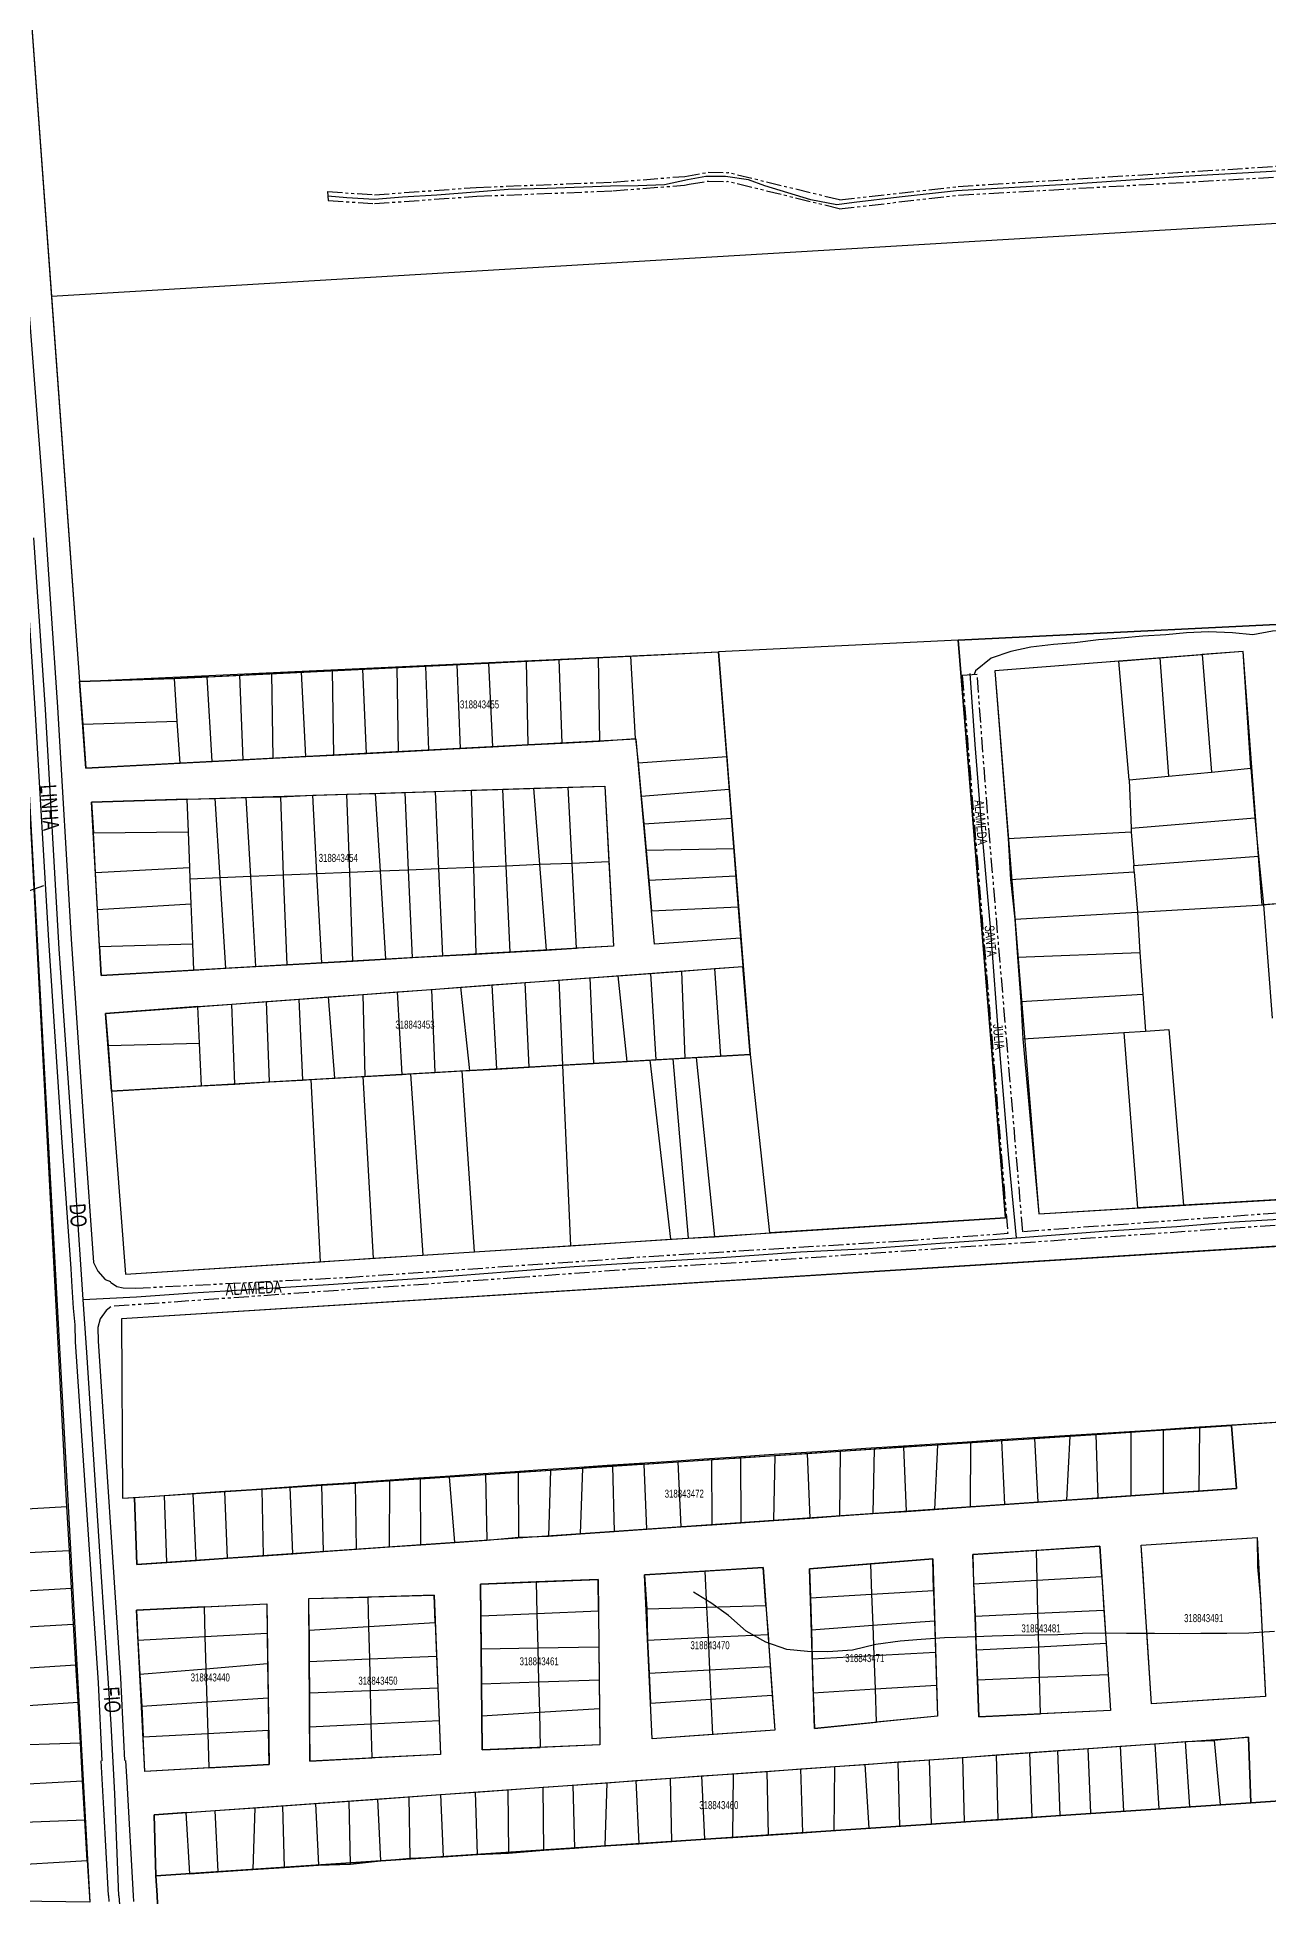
# Model space of a CAD drawing. Extents: x 204834 to 208707, y 4853033 to 4855981.
# Drawn here: x 206620.5 to 206928.4, y 4853719 to 4854183.8 of the extents above; entities that cross this region are included whole.
import ezdxf
from ezdxf.enums import TextEntityAlignment as Align

# ---------------------------------------------------------------- set-up
doc = ezdxf.new("R2010")
doc.units = 0
doc.header["$LTSCALE"] = 1.5
doc.header["$MEASUREMENT"] = 0
doc.linetypes.add('PHANTOMX2', pattern=[5, 2.5, -0.5, 0.5, -0.5, 0.5, -0.5])
doc.linetypes.add('TRACO_15', pattern=[3, 2, -1])
for name, color, linetype in [('CD-MALHA-LOTES', 40, 'CONTINUOUS'), ('CD_TXT_QUADRA', 7, 'CONTINUOUS'), ('RU-QUADRAS', 6, 'CONTINUOUS'), ('SV-CAMINHO-TRILHA', 20, 'CONTINUOUS'), ('SV-EIXO-RUA-N-PAV', 6, 'CONTINUOUS'), ('SV-EIXO-RUA-PAV', 20, 'CONTINUOUS'), ('SV-RUA-NAO-PAV-S-GUIA-C-GUIA', 7, 'PHANTOMX2'), ('SV-RUA-PAVIM-S-GUIA-C-GUIA', 7, 'CONTINUOUS'), ('SV-TXT-RUA-N-PAV-S-GUIA-C-GUIA', 7, 'CONTINUOUS'), ('SV-TXT-RUA-PAV-S-GUIA-C-GUIA', 7, 'CONTINUOUS')]:
    doc.layers.add(name, color=color, linetype=linetype)
doc.styles.add('3188-43-2D_TXT$0$ARIAL', font='ARIAL.TTF')
doc.styles.add('ARIAL', font='ARIAL.TTF')

msp = doc.modelspace()

# ---------------------------------------------------------------- linework, layer by layer
at = {"layer": 'CD-MALHA-LOTES', "linetype": 'Continuous'}
for p, q in [((206495.93, 4853809.26), (206627.94, 4853816.58)), ((206628.57, 4853805.53), (206627.94, 4853816.58)), ((206629.11, 4853796.2), (206628.57, 4853805.53)), ((206577.27, 4853793.17), (206629.11, 4853796.2)), ((206629.62, 4853787.19), (206629.11, 4853796.2)), ((206577.64, 4853784.24), (206629.62, 4853787.19)), ((206630.21, 4853777.03), (206629.62, 4853787.19)), ((206578.09, 4853773.65), (206630.21, 4853777.03)), ((206630.74, 4853767.71), (206630.21, 4853777.03)), ((206578.49, 4853764.14), (206630.74, 4853767.71)), ((206631.33, 4853757.55), (206630.74, 4853767.71)), ((206578.84, 4853755.71), (206631.33, 4853757.55)), ((206631.88, 4853747.99), (206631.33, 4853757.55)), ((206579.29, 4853745.11), (206631.88, 4853747.99)), ((206632.44, 4853738.31), (206631.88, 4853747.99)), ((206579.66, 4853736.25), (206632.44, 4853738.31)), ((206633.02, 4853728.09), (206632.44, 4853738.31)), ((206580.13, 4853725.01), (206633.02, 4853728.09)), ((206633.02, 4853728.09), (206633.65, 4853717.74))]:
    msp.add_line(p, q, dxfattribs=at)
at = {"layer": 'CD-MALHA-LOTES'}
for points in [[(206621.23, 4854219.62), (206616.8, 4854219.37), (206624.11, 4854119.03)], [(206624.11, 4854119.03), (206955.63, 4854138.78), (207129.66, 4854147.97)], [(206624.11, 4854119.03), (206631.12, 4854022.8)], [(207017.93, 4854040.09), (206955.63, 4854038.24), (206850.73, 4854033.12)], [(206850.73, 4854033.12), (206790.86, 4854030.19)], [(206850.73, 4854033.12), (206862.55, 4853888.7), (206803.56, 4853884.94)], [(206742.78, 4854027.84), (206750.97, 4854028.24)], [(206750.97, 4854028.24), (206760.71, 4854028.72)], [(206751.73, 4854007.37), (206750.97, 4854028.24)], [(206760.71, 4854028.72), (206768.93, 4854029.12)], [(206760.71, 4854028.72), (206761.07, 4854007.86)], [(206768.93, 4854029.12), (206790.86, 4854030.19)], [(206770.09, 4854008.49), (206768.93, 4854029.12)], [(206792.87, 4854003.99), (206790.86, 4854030.19)], [(206890.92, 4854027.88), (206901.13, 4854028.67)], [(206901.13, 4854028.67), (206911.71, 4854029.5)], [(206901.13, 4854028.67), (206903.3, 4853999.1)], [(206923.9, 4854001.1), (206922.01, 4854030.3), (206911.71, 4854029.5)], [(206911.71, 4854029.5), (206914.07, 4854000.09)], [(206654.82, 4854023.54), (206631.12, 4854022.8)], [(206663.03, 4854023.94), (206654.82, 4854023.54)], [(206655.54, 4854012.76), (206654.82, 4854023.54)], [(206663.03, 4854023.94), (206671.2, 4854024.34)], [(206664.26, 4854002.76), (206663.03, 4854023.94)], [(206671.2, 4854024.34), (206679.16, 4854024.73)], [(206671.97, 4854003.17), (206671.2, 4854024.34)], [(206679.16, 4854024.73), (206686.62, 4854025.1)], [(206679.53, 4854003.57), (206679.16, 4854024.73)], [(206686.62, 4854025.1), (206694.31, 4854025.47)], [(206687.7, 4854004), (206686.62, 4854025.1)], [(206694.31, 4854025.47), (206701.94, 4854025.84)], [(206694.7, 4854004.37), (206694.31, 4854025.47)], [(206701.94, 4854025.84), (206710.45, 4854026.26)], [(206702.87, 4854004.79), (206701.94, 4854025.84)], [(206710.45, 4854026.26), (206717.66, 4854026.61)], [(206710.45, 4854026.26), (206710.79, 4854005.21)], [(206717.66, 4854026.61), (206725.46, 4854026.99)], [(206718.45, 4854005.61), (206717.66, 4854026.61)], [(206725.46, 4854026.99), (206733.39, 4854027.38)], [(206725.46, 4854026.99), (206726.23, 4854006.02)], [(206733.39, 4854027.38), (206742.78, 4854027.84)], [(206734.43, 4854006.46), (206733.39, 4854027.38)], [(206742.78, 4854027.84), (206743.17, 4854006.92)], [(206890.92, 4854027.88), (206859.86, 4854025.46), (206863.27, 4853983.53)], [(206893.46, 4853998.19), (206890.92, 4854027.88)], [(206631.12, 4854022.8), (206631.91, 4854012.01)], [(206655.54, 4854012.76), (206631.91, 4854012.01)], [(206631.91, 4854012.01), (206632.7, 4854001.1), (206656.23, 4854002.34)], [(206656.23, 4854002.34), (206655.54, 4854012.76)], [(206702.87, 4854004.79), (206710.79, 4854005.21)], [(206710.79, 4854005.21), (206718.45, 4854005.61)], [(206718.45, 4854005.61), (206726.23, 4854006.02)], [(206726.23, 4854006.02), (206734.43, 4854006.46)], [(206734.43, 4854006.46), (206743.17, 4854006.92)], [(206743.17, 4854006.92), (206751.73, 4854007.37)], [(206751.73, 4854007.37), (206761.07, 4854007.86)], [(206761.07, 4854007.86), (206770.09, 4854008.49)], [(206770.09, 4854008.49), (206770.77, 4854002.41)], [(206656.23, 4854002.34), (206664.26, 4854002.76)], [(206664.26, 4854002.76), (206671.97, 4854003.17)], [(206671.97, 4854003.17), (206679.53, 4854003.57)], [(206679.53, 4854003.57), (206687.7, 4854004)], [(206687.7, 4854004), (206694.7, 4854004.37)], [(206694.7, 4854004.37), (206702.87, 4854004.79)], [(206770.77, 4854002.41), (206792.87, 4854003.99)], [(206770.77, 4854002.41), (206771.51, 4853994.14)], [(206792.87, 4854003.99), (206793.49, 4853995.82)], [(206914.07, 4854000.09), (206923.9, 4854001.1)], [(206923.9, 4854001.1), (206924.92, 4853988.65)], [(206729.09, 4853995.57), (206736.96, 4853995.82)], [(206736.96, 4853995.82), (206744.66, 4853996.07)], [(206737.79, 4853976.64), (206736.96, 4853995.82)], [(206744.66, 4853996.07), (206753.23, 4853996.34)], [(206746.14, 4853976.99), (206744.66, 4853996.07)], [(206753.23, 4853996.34), (206762.38, 4853996.63), (206763.43, 4853977.71)], [(206754.22, 4853977.32), (206753.23, 4853996.34)], [(206771.51, 4853994.14), (206793.49, 4853995.82)], [(206793.49, 4853995.82), (206794.04, 4853988.64)], [(206893.46, 4853998.19), (206903.3, 4853999.1)], [(206893.46, 4853998.19), (206893.94, 4853986.07)], [(206903.3, 4853999.1), (206914.07, 4854000.09)], [(206657.97, 4853993.32), (206634.14, 4853992.57), (206634.56, 4853984.96)], [(206657.97, 4853993.32), (206665.02, 4853993.54)], [(206657.97, 4853993.32), (206658.27, 4853985.17)], [(206665.02, 4853993.54), (206672.8, 4853993.79)], [(206666.27, 4853973.68), (206665.02, 4853993.54)], [(206672.8, 4853993.79), (206681.4, 4853993.98)], [(206673.93, 4853974), (206672.8, 4853993.79)], [(206681.4, 4853993.98), (206689.41, 4853994.32)], [(206682.13, 4853974.34), (206681.4, 4853993.98)], [(206689.41, 4853994.32), (206697.95, 4853994.59)], [(206690.45, 4853974.68), (206689.41, 4853994.32)], [(206697.95, 4853994.59), (206705.09, 4853994.81)], [(206698.66, 4853975.02), (206697.95, 4853994.59)], [(206705.09, 4853994.81), (206712.47, 4853995.05)], [(206706.32, 4853975.34), (206705.09, 4853994.81)], [(206712.47, 4853995.05), (206720.08, 4853995.29)], [(206713.33, 4853975.63), (206712.47, 4853995.05)], [(206720.08, 4853995.29), (206729.09, 4853995.57)], [(206720.94, 4853975.95), (206720.08, 4853995.29)], [(206729.64, 4853976.31), (206729.09, 4853995.57)], [(206771.51, 4853994.14), (206772.13, 4853987.17)], [(206772.13, 4853987.17), (206794.04, 4853988.64)], [(206772.13, 4853987.17), (206772.71, 4853980.62)], [(206794.04, 4853988.64), (206794.63, 4853980.99)], [(206893.94, 4853986.07), (206924.92, 4853988.65)], [(206924.92, 4853988.65), (206925.82, 4853979.07)], [(206634.56, 4853984.96), (206658.27, 4853985.17)], [(206635.11, 4853975.02), (206634.56, 4853984.96)], [(206658.27, 4853985.17), (206658.61, 4853976.24)], [(206863.27, 4853983.53), (206894, 4853985.2)], [(206863.27, 4853983.53), (206863.8, 4853973.26)], [(206893.94, 4853986.07), (206894, 4853985.2)], [(206894, 4853985.2), (206894.61, 4853976.74)], [(206754.22, 4853977.32), (206746.14, 4853976.99)], [(206763.43, 4853977.71), (206754.22, 4853977.32)], [(206755.32, 4853956.09), (206754.22, 4853977.32)], [(206763.43, 4853977.71), (206764.6, 4853956.62), (206755.32, 4853956.09)], [(206772.71, 4853980.62), (206794.63, 4853980.99)], [(206772.71, 4853980.62), (206773.38, 4853973.09)], [(206794.63, 4853980.99), (206795.15, 4853974.18)], [(206894.61, 4853976.74), (206925.82, 4853979.07)], [(206925.82, 4853979.07), (206927.06, 4853966.92)], [(206635.11, 4853975.02), (206658.61, 4853976.24)], [(206635.62, 4853965.79), (206635.11, 4853975.02)], [(206658.61, 4853976.24), (206658.72, 4853973.37)], [(206666.27, 4853973.68), (206658.72, 4853973.37)], [(206658.72, 4853973.37), (206658.95, 4853967.21)], [(206673.93, 4853974), (206666.27, 4853973.68)], [(206667.7, 4853951.09), (206666.27, 4853973.68)], [(206682.13, 4853974.34), (206673.93, 4853974)], [(206675.21, 4853951.52), (206673.93, 4853974)], [(206690.45, 4853974.68), (206682.13, 4853974.34)], [(206682.97, 4853951.96), (206682.13, 4853974.34)], [(206698.66, 4853975.02), (206690.45, 4853974.68)], [(206691.64, 4853952.46), (206690.45, 4853974.68)], [(206706.32, 4853975.34), (206698.66, 4853975.02)], [(206699.46, 4853952.9), (206698.66, 4853975.02)], [(206713.33, 4853975.63), (206706.32, 4853975.34)], [(206707.71, 4853953.37), (206706.32, 4853975.34)], [(206720.94, 4853975.95), (206713.33, 4853975.63)], [(206714.3, 4853953.75), (206713.33, 4853975.63)], [(206729.64, 4853976.31), (206720.94, 4853975.95)], [(206721.92, 4853954.18), (206720.94, 4853975.95)], [(206737.79, 4853976.64), (206729.64, 4853976.31)], [(206730.26, 4853954.66), (206729.64, 4853976.31)], [(206746.14, 4853976.99), (206737.79, 4853976.64)], [(206738.72, 4853955.14), (206737.79, 4853976.64)], [(206747.8, 4853955.66), (206746.14, 4853976.99)], [(206773.38, 4853973.09), (206795.15, 4853974.18)], [(206773.38, 4853973.09), (206774.06, 4853965.41)], [(206795.15, 4853974.18), (206795.75, 4853966.46)], [(206863.8, 4853973.26), (206894.73, 4853975.18)], [(206863.8, 4853973.26), (206864.86, 4853963.37)], [(206894.73, 4853975.18), (206894.61, 4853976.74)], [(206894.73, 4853975.18), (206895.54, 4853965.12)], [(206635.62, 4853965.79), (206658.95, 4853967.21)], [(206636.14, 4853956.5), (206635.62, 4853965.79)], [(206658.95, 4853967.21), (206659.32, 4853957.24)], [(206774.06, 4853965.41), (206795.75, 4853966.46)], [(206796.35, 4853958.59), (206774.8, 4853957.11), (206774.06, 4853965.41)], [(206795.75, 4853966.46), (206796.35, 4853958.59)], [(206864.86, 4853963.37), (206895.54, 4853965.12)], [(206864.86, 4853963.37), (206865.57, 4853953.88)], [(206895.54, 4853965.12), (206927.06, 4853966.92)], [(206895.54, 4853965.12), (206896.18, 4853955.02)], [(206933.48, 4853967.43), (206927.06, 4853966.92)], [(206927.06, 4853966.92), (206929.23, 4853938.65)], [(206796.35, 4853958.59), (206796.89, 4853951.53)], [(206636.14, 4853956.5), (206659.32, 4853957.24)], [(206636.14, 4853956.5), (206636.54, 4853949.31), (206659.57, 4853950.63)], [(206659.32, 4853957.24), (206659.57, 4853950.63)], [(206714.3, 4853953.75), (206721.92, 4853954.18)], [(206721.92, 4853954.18), (206730.26, 4853954.66)], [(206730.26, 4853954.66), (206738.72, 4853955.14)], [(206738.72, 4853955.14), (206747.8, 4853955.66)], [(206747.8, 4853955.66), (206755.32, 4853956.09)], [(206865.57, 4853953.88), (206896.18, 4853955.02)], [(206865.57, 4853953.88), (206866.4, 4853942.78)], [(206896.18, 4853955.02), (206896.93, 4853944.59)], [(206659.57, 4853950.63), (206667.7, 4853951.09)], [(206667.7, 4853951.09), (206675.21, 4853951.52)], [(206675.21, 4853951.52), (206682.97, 4853951.96)], [(206682.97, 4853951.96), (206691.64, 4853952.46)], [(206691.64, 4853952.46), (206699.46, 4853952.9)], [(206699.46, 4853952.9), (206707.71, 4853953.37)], [(206707.71, 4853953.37), (206714.3, 4853953.75)], [(206758.63, 4853948.72), (206765.74, 4853949.24)], [(206765.74, 4853949.24), (206773.79, 4853949.83)], [(206768.01, 4853927.79), (206765.74, 4853949.24)], [(206773.79, 4853949.83), (206781.64, 4853950.41)], [(206773.79, 4853949.83), (206775.18, 4853928.2)], [(206781.64, 4853950.41), (206789.82, 4853951.01)], [(206782.51, 4853928.62), (206781.64, 4853950.41)], [(206789.82, 4853951.01), (206796.89, 4853951.53)], [(206789.82, 4853951.01), (206791.36, 4853929.13)], [(206798.76, 4853929.55), (206796.89, 4853951.53)], [(206693.3, 4853943.92), (206701.92, 4853944.55)], [(206701.92, 4853944.55), (206710.62, 4853945.19)], [(206701.92, 4853944.55), (206702.46, 4853924.04)], [(206710.62, 4853945.19), (206719.06, 4853945.81)], [(206711.78, 4853924.57), (206710.62, 4853945.19)], [(206719.06, 4853945.81), (206726.41, 4853946.35)], [(206719.06, 4853945.81), (206719.92, 4853925.01)], [(206726.41, 4853946.35), (206734.14, 4853946.92)], [(206728.7, 4853925.54), (206726.41, 4853946.35)], [(206734.14, 4853946.92), (206742.51, 4853947.53)], [(206734.14, 4853946.92), (206735.32, 4853925.92)], [(206742.51, 4853947.53), (206750.89, 4853948.15)], [(206743.49, 4853926.39), (206742.51, 4853947.53)], [(206750.89, 4853948.15), (206758.63, 4853948.72)], [(206750.89, 4853948.15), (206751.84, 4853926.87)], [(206758.63, 4853948.72), (206759.6, 4853927.31)], [(206866.4, 4853942.78), (206896.93, 4853944.59)], [(206896.93, 4853944.59), (206897.54, 4853935.35)], [(206660.66, 4853941.52), (206637.64, 4853939.83), (206638.26, 4853931.81)], [(206660.66, 4853941.52), (206669.15, 4853942.15)], [(206661.08, 4853932.41), (206660.66, 4853941.52)], [(206669.15, 4853942.15), (206677.81, 4853942.78)], [(206669.89, 4853922.17), (206669.15, 4853942.15)], [(206677.81, 4853942.78), (206685.9, 4853943.38)], [(206678.62, 4853922.68), (206677.81, 4853942.78)], [(206685.9, 4853943.38), (206693.3, 4853943.92)], [(206685.9, 4853943.38), (206686.86, 4853923.15)], [(206694.94, 4853923.61), (206693.3, 4853943.92)], [(206866.4, 4853942.78), (206866.89, 4853933.46)], [(206892.12, 4853935.02), (206897.54, 4853935.35)], [(206897.54, 4853935.35), (206903.37, 4853935.79), (206907.04, 4853891.86)], [(206638.26, 4853931.81), (206661.08, 4853932.41)], [(206638.26, 4853931.81), (206639.13, 4853920.41)], [(206661.57, 4853921.7), (206661.08, 4853932.41)], [(206866.89, 4853933.46), (206892.12, 4853935.02)], [(206866.89, 4853933.46), (206870.9, 4853889.76), (206895.57, 4853891.2)], [(206892.12, 4853935.02), (206895.57, 4853891.2)], [(206728.7, 4853925.54), (206735.32, 4853925.92)], [(206735.32, 4853925.92), (206743.49, 4853926.39)], [(206743.49, 4853926.39), (206751.84, 4853926.87)], [(206751.84, 4853926.87), (206759.6, 4853927.31)], [(206751.84, 4853926.87), (206753.87, 4853881.77)], [(206759.6, 4853927.31), (206768.01, 4853927.79)], [(206768.01, 4853927.79), (206773.7, 4853928.12)], [(206773.7, 4853928.12), (206775.18, 4853928.2)], [(206773.7, 4853928.12), (206778.86, 4853883.36)], [(206775.18, 4853928.2), (206779.43, 4853928.45)], [(206779.43, 4853928.45), (206782.51, 4853928.62)], [(206779.43, 4853928.45), (206783.27, 4853883.64)], [(206782.51, 4853928.62), (206785.28, 4853928.78)], [(206785.28, 4853928.78), (206791.36, 4853929.13)], [(206785.28, 4853928.78), (206789.85, 4853883.99)], [(206791.36, 4853929.13), (206798.76, 4853929.55)], [(206798.76, 4853929.55), (206803.56, 4853884.94)], [(206639.13, 4853920.41), (206661.57, 4853921.7)], [(206661.57, 4853921.7), (206669.89, 4853922.17)], [(206669.89, 4853922.17), (206678.62, 4853922.68)], [(206678.62, 4853922.68), (206686.86, 4853923.15)], [(206686.86, 4853923.15), (206688.89, 4853923.26)], [(206688.89, 4853923.26), (206694.94, 4853923.61)], [(206688.89, 4853923.26), (206691.22, 4853877.77)], [(206694.94, 4853923.61), (206701.93, 4853924.01)], [(206701.93, 4853924.01), (206702.46, 4853924.04)], [(206701.93, 4853924.01), (206704.49, 4853878.62)], [(206702.46, 4853924.04), (206711.78, 4853924.57)], [(206711.78, 4853924.57), (206713.82, 4853924.69)], [(206713.82, 4853924.69), (206719.92, 4853925.01)], [(206713.82, 4853924.69), (206716.9, 4853879.41)], [(206719.92, 4853925.01), (206726.68, 4853925.43)], [(206726.68, 4853925.43), (206728.7, 4853925.54)], [(206726.68, 4853925.43), (206729.78, 4853880.23)], [(206639.13, 4853920.41), (206642.63, 4853874.67), (206691.22, 4853877.77)], [(207092.54, 4853891.65), (206955.62, 4853883.18), (206939.83, 4853882.19), (206933.15, 4853881.78), (206641.63, 4853863.51), (206641.84, 4853818.64), (206644.83, 4853818.83)], [(206907.04, 4853891.86), (206895.57, 4853891.2)], [(206932.72, 4853893.36), (206907.04, 4853891.86)], [(206789.85, 4853883.99), (206803.56, 4853884.94)], [(206716.9, 4853879.41), (206729.78, 4853880.23)], [(206729.78, 4853880.23), (206753.87, 4853881.77)], [(206753.87, 4853881.77), (206778.86, 4853883.36)], [(206778.86, 4853883.36), (206783.27, 4853883.64)], [(206783.27, 4853883.64), (206789.85, 4853883.99)], [(206691.22, 4853877.77), (206704.49, 4853878.62)], [(206704.49, 4853878.62), (206716.9, 4853879.41)], [(207096.69, 4853847.57), (206955.62, 4853839.23), (206919.02, 4853836.83)], [(206853.87, 4853832.56), (206861.53, 4853833.06)], [(206861.53, 4853833.06), (206869.91, 4853833.61)], [(206861.53, 4853833.06), (206862.33, 4853817.07)], [(206869.91, 4853833.61), (206878.61, 4853834.18)], [(206870.74, 4853817.64), (206869.91, 4853833.61)], [(206878.61, 4853834.18), (206877.83, 4853818.14)], [(206878.61, 4853834.18), (206885.19, 4853834.61)], [(206885.19, 4853834.61), (206893.93, 4853835.19)], [(206885.75, 4853818.68), (206885.19, 4853834.61)], [(206893.93, 4853835.19), (206893.9, 4853819.25)], [(206893.93, 4853835.19), (206902.08, 4853835.72)], [(206902.04, 4853819.81), (206902.08, 4853835.72)], [(206902.08, 4853835.72), (206911.05, 4853836.31)], [(206910.9, 4853820.42), (206920.33, 4853821.07), (206919.02, 4853836.83)], [(206911.05, 4853836.31), (206910.9, 4853820.42)], [(206911.05, 4853836.31), (206919.02, 4853836.83)], [(206789.15, 4853828.31), (206796.31, 4853828.78)], [(206796.31, 4853828.78), (206805.01, 4853829.35)], [(206796.31, 4853828.78), (206796.43, 4853812.52)], [(206804.62, 4853813.09), (206805.01, 4853829.35)], [(206805.01, 4853829.35), (206813.01, 4853829.87)], [(206813.01, 4853829.87), (206821.35, 4853830.42)], [(206813.01, 4853829.87), (206813.63, 4853813.71)], [(206821.16, 4853814.23), (206821.35, 4853830.42)], [(206821.35, 4853830.42), (206829.78, 4853830.97)], [(206829.78, 4853830.97), (206829.39, 4853814.8)], [(206829.78, 4853830.97), (206837.16, 4853831.46)], [(206837.16, 4853831.46), (206845.61, 4853832.01)], [(206837.8, 4853815.3), (206837.16, 4853831.46)], [(206845.61, 4853832.01), (206844.85, 4853815.86)], [(206845.61, 4853832.01), (206853.87, 4853832.56)], [(206853.84, 4853816.48), (206853.87, 4853832.56)], [(206716.31, 4853823.53), (206723.61, 4853824.01)], [(206723.61, 4853824.01), (206732.58, 4853824.59)], [(206724.91, 4853807.59), (206723.61, 4853824.01)], [(206732.58, 4853824.59), (206740.86, 4853825.14)], [(206732.58, 4853824.59), (206732.94, 4853808.15)], [(206740.86, 4853825.14), (206748.8, 4853825.66)], [(206740.88, 4853808.9), (206740.86, 4853825.14)], [(206748.8, 4853825.66), (206748.33, 4853809.21)], [(206748.8, 4853825.66), (206756.94, 4853826.19)], [(206756.3, 4853809.76), (206756.94, 4853826.19)], [(206764.37, 4853826.68), (206761.29, 4853826.48), (206756.94, 4853826.19)], [(206772.26, 4853827.2), (206771.34, 4853827.14), (206764.37, 4853826.68)], [(206764.37, 4853826.68), (206764.72, 4853810.34)], [(206772.26, 4853827.2), (206780.66, 4853827.75)], [(206772.91, 4853810.9), (206772.26, 4853827.2)], [(206780.66, 4853827.75), (206781.97, 4853827.84), (206789.15, 4853828.31)], [(206780.66, 4853827.75), (206781.45, 4853811.49)], [(206789.25, 4853812.03), (206789.15, 4853828.31)], [(206644.83, 4853818.83), (206652.36, 4853819.33)], [(206652.36, 4853819.33), (206659.52, 4853819.8)], [(206652.93, 4853802.63), (206652.36, 4853819.33)], [(206659.52, 4853819.8), (206667.44, 4853820.32)], [(206660.23, 4853803.13), (206659.52, 4853819.8)], [(206667.44, 4853820.32), (206676.74, 4853820.93)], [(206668.06, 4853803.67), (206667.44, 4853820.32)], [(206676.74, 4853820.93), (206683.78, 4853821.39)], [(206677.09, 4853804.29), (206676.74, 4853820.93)], [(206683.78, 4853821.39), (206691.65, 4853821.91)], [(206684.39, 4853804.8), (206683.78, 4853821.39)], [(206691.65, 4853821.91), (206700.12, 4853822.46)], [(206692.1, 4853805.33), (206691.65, 4853821.91)], [(206708.7, 4853823.03), (206706.92, 4853822.88), (206701.04, 4853822.5), (206700.12, 4853822.46)], [(206700.35, 4853805.9), (206700.12, 4853822.46)], [(206708.61, 4853806.47), (206708.7, 4853823.03)], [(206716.31, 4853823.53), (206713.3, 4853823.3), (206708.7, 4853823.03)], [(206716.44, 4853807.01), (206716.31, 4853823.53)], [(206885.75, 4853818.68), (206893.9, 4853819.25)], [(206893.9, 4853819.25), (206902.04, 4853819.81)], [(206902.04, 4853819.81), (206910.9, 4853820.42)], [(206644.83, 4853818.83), (206645.39, 4853802.11), (206652.93, 4853802.63)], [(206821.16, 4853814.23), (206829.39, 4853814.8)], [(206829.39, 4853814.8), (206837.8, 4853815.3)], [(206837.8, 4853815.3), (206844.85, 4853815.86)], [(206844.85, 4853815.86), (206853.84, 4853816.48)], [(206853.84, 4853816.48), (206862.33, 4853817.07)], [(206862.33, 4853817.07), (206870.74, 4853817.64)], [(206870.74, 4853817.64), (206877.83, 4853818.14)], [(206877.83, 4853818.14), (206885.75, 4853818.68)], [(206748.33, 4853809.21), (206756.3, 4853809.76)], [(206756.3, 4853809.76), (206764.72, 4853810.34)], [(206764.72, 4853810.34), (206772.91, 4853810.9)], [(206772.91, 4853810.9), (206781.45, 4853811.49)], [(206781.45, 4853811.49), (206789.25, 4853812.03)], [(206789.25, 4853812.03), (206796.43, 4853812.52)], [(206796.43, 4853812.52), (206804.62, 4853813.09)], [(206804.62, 4853813.09), (206813.63, 4853813.71)], [(206813.63, 4853813.71), (206821.16, 4853814.23)], [(206684.39, 4853804.8), (206692.1, 4853805.33)], [(206692.1, 4853805.33), (206700.35, 4853805.9)], [(206700.35, 4853805.9), (206708.61, 4853806.47)], [(206708.61, 4853806.47), (206716.44, 4853807.01)], [(206716.44, 4853807.01), (206724.91, 4853807.59)], [(206724.91, 4853807.59), (206732.94, 4853808.15)], [(206732.94, 4853808.15), (206740.88, 4853808.9)], [(206740.88, 4853808.9), (206748.33, 4853809.21)], [(206870.2, 4853805.61), (206854.4, 4853804.56), (206854.61, 4853797.28)], [(206886.63, 4853799.12), (206886.13, 4853806.67), (206870.2, 4853805.61)], [(206870.2, 4853805.61), (206870.39, 4853798.19)], [(206652.93, 4853802.63), (206660.23, 4853803.13)], [(206660.23, 4853803.13), (206668.06, 4853803.67)], [(206668.06, 4853803.67), (206677.09, 4853804.29)], [(206677.09, 4853804.29), (206684.39, 4853804.8)], [(206787.43, 4853800.46), (206772.33, 4853799.52), (206772.95, 4853790.98)], [(206802.7, 4853791.82), (206802.02, 4853801.37), (206787.43, 4853800.46)], [(206787.43, 4853800.46), (206787.86, 4853791.4)], [(206828.85, 4853802.27), (206813.61, 4853801.03), (206813.83, 4853793.79)], [(206844.61, 4853795.58), (206844.38, 4853803.53), (206828.85, 4853802.27)], [(206828.85, 4853802.27), (206829.11, 4853794.68)], [(206745.24, 4853797.72), (206731.35, 4853797.16), (206731.43, 4853789.29)], [(206760.81, 4853790.51), (206760.78, 4853798.33), (206745.24, 4853797.72)], [(206745.24, 4853797.72), (206745.43, 4853789.87)], [(206854.61, 4853797.28), (206870.39, 4853798.19)], [(206854.61, 4853797.28), (206855.01, 4853789.22)], [(206870.39, 4853798.19), (206886.63, 4853799.12)], [(206870.39, 4853798.19), (206870.6, 4853789.93)], [(206886.63, 4853799.12), (206887.18, 4853790.68)], [(206662.23, 4853791.48), (206645.31, 4853790.64), (206645.71, 4853783.17)], [(206662.23, 4853791.48), (206677.89, 4853792.26), (206678, 4853784.97)], [(206662.23, 4853791.48), (206662.44, 4853784.11)], [(206688.49, 4853785.66), (206688.45, 4853793.57), (206703.19, 4853793.97)], [(206720.02, 4853787.57), (206719.74, 4853794.42), (206703.19, 4853793.97)], [(206703.19, 4853793.97), (206703.37, 4853786.56)], [(206772.95, 4853790.98), (206787.86, 4853791.4)], [(206787.86, 4853791.4), (206802.7, 4853791.82)], [(206787.86, 4853791.4), (206788.21, 4853783.91)], [(206802.7, 4853791.82), (206803.21, 4853784.62)], [(206813.83, 4853793.79), (206829.11, 4853794.68)], [(206813.83, 4853793.79), (206814.06, 4853785.79)], [(206829.11, 4853794.68), (206844.61, 4853795.58)], [(206829.11, 4853794.68), (206829.39, 4853786.92)], [(206844.61, 4853795.58), (206844.83, 4853788.05)], [(206688.49, 4853785.66), (206703.37, 4853786.56)], [(206703.37, 4853786.56), (206720.02, 4853787.57)], [(206703.37, 4853786.56), (206703.57, 4853778.48)], [(206720.02, 4853787.57), (206720.36, 4853779.17)], [(206731.43, 4853789.29), (206745.43, 4853789.87)], [(206731.43, 4853789.29), (206731.51, 4853781.03)], [(206745.43, 4853789.87), (206760.81, 4853790.51)], [(206745.43, 4853789.87), (206745.65, 4853781.27)], [(206760.81, 4853790.51), (206760.94, 4853781.53)], [(206772.95, 4853790.98), (206773.11, 4853783.2)], [(206814.06, 4853785.79), (206829.39, 4853786.92)], [(206829.39, 4853786.92), (206844.83, 4853788.05)], [(206829.39, 4853786.92), (206829.65, 4853779.36)], [(206844.83, 4853788.05), (206845.06, 4853780.17)], [(206855.01, 4853789.22), (206870.6, 4853789.93)], [(206855.01, 4853789.22), (206855.26, 4853780.73)], [(206870.6, 4853789.93), (206887.18, 4853790.68)], [(206870.6, 4853789.93), (206870.81, 4853781.54)], [(206887.18, 4853790.68), (206887.71, 4853782.43)], [(206645.71, 4853783.17), (206662.44, 4853784.11)], [(206645.71, 4853783.17), (206646.15, 4853774.7)], [(206662.44, 4853784.11), (206678, 4853784.97)], [(206662.44, 4853784.11), (206662.67, 4853776.06)], [(206678, 4853784.97), (206678.11, 4853777.33)], [(206688.49, 4853785.66), (206688.53, 4853777.86)], [(206773.11, 4853783.2), (206788.21, 4853783.91)], [(206773.11, 4853783.2), (206773.5, 4853774.91)], [(206788.21, 4853783.91), (206803.21, 4853784.62)], [(206788.21, 4853783.91), (206788.6, 4853775.76)], [(206803.21, 4853784.62), (206803.77, 4853776.61)], [(206814.06, 4853785.79), (206814.27, 4853778.56)], [(206870.81, 4853781.54), (206887.71, 4853782.43)], [(206887.71, 4853782.43), (206888.22, 4853774.6)], [(206662.67, 4853776.06), (206678.11, 4853777.33)], [(206678.11, 4853777.33), (206678.23, 4853768.81)], [(206688.53, 4853777.86), (206703.57, 4853778.48)], [(206688.53, 4853777.86), (206688.58, 4853770.03)], [(206703.57, 4853778.48), (206720.36, 4853779.17)], [(206703.57, 4853778.48), (206703.76, 4853770.62)], [(206720.36, 4853779.17), (206720.68, 4853771.27)], [(206731.51, 4853781.03), (206745.65, 4853781.27)], [(206731.51, 4853781.03), (206731.59, 4853772.29)], [(206745.65, 4853781.27), (206760.94, 4853781.53)], [(206745.65, 4853781.27), (206745.86, 4853772.77)], [(206760.94, 4853781.53), (206761.02, 4853773.27)], [(206814.27, 4853778.56), (206829.65, 4853779.36)], [(206814.27, 4853778.56), (206814.53, 4853770.05)], [(206829.65, 4853779.36), (206845.06, 4853780.17)], [(206829.65, 4853779.36), (206829.95, 4853770.98)], [(206845.06, 4853780.17), (206845.3, 4853771.91)], [(206855.26, 4853780.73), (206870.81, 4853781.54)], [(206855.26, 4853780.73), (206855.56, 4853773.28)], [(206870.81, 4853781.54), (206871.01, 4853773.91)], [(206646.15, 4853774.7), (206662.67, 4853776.06)], [(206646.15, 4853774.7), (206646.65, 4853766.72)], [(206662.67, 4853776.06), (206662.91, 4853767.79)], [(206731.59, 4853772.29), (206745.86, 4853772.77)], [(206745.86, 4853772.77), (206761.02, 4853773.27)], [(206745.86, 4853772.77), (206746.05, 4853765.15)], [(206761.02, 4853773.27), (206761.09, 4853766.07)], [(206773.5, 4853774.91), (206788.6, 4853775.76)], [(206773.5, 4853774.91), (206773.85, 4853767.44)], [(206788.6, 4853775.76), (206803.77, 4853776.61)], [(206788.6, 4853775.76), (206788.94, 4853768.45)], [(206803.77, 4853776.61), (206804.28, 4853769.47)], [(206855.56, 4853773.28), (206871.01, 4853773.91)], [(206855.56, 4853773.28), (206855.93, 4853764.02), (206871.24, 4853764.75)], [(206871.01, 4853773.91), (206888.22, 4853774.6)], [(206871.01, 4853773.91), (206871.24, 4853764.75)], [(206888.22, 4853774.6), (206888.81, 4853765.59), (206871.24, 4853764.75)], [(206662.91, 4853767.79), (206678.23, 4853768.81)], [(206678.23, 4853768.81), (206678.35, 4853760.7)], [(206688.58, 4853770.03), (206703.76, 4853770.62)], [(206688.58, 4853770.03), (206688.62, 4853761.55)], [(206703.76, 4853770.62), (206720.68, 4853771.27)], [(206703.76, 4853770.62), (206703.96, 4853762.27)], [(206720.68, 4853771.27), (206721.01, 4853763.07)], [(206731.59, 4853772.29), (206731.67, 4853764.26)], [(206773.85, 4853767.44), (206788.94, 4853768.45)], [(206788.94, 4853768.45), (206804.28, 4853769.47)], [(206788.94, 4853768.45), (206789.36, 4853759.61)], [(206804.28, 4853769.47), (206804.9, 4853760.69), (206789.36, 4853759.61)], [(206814.53, 4853770.05), (206829.95, 4853770.98)], [(206814.53, 4853770.05), (206814.79, 4853761.13), (206830.24, 4853762.67)], [(206829.95, 4853770.98), (206845.3, 4853771.91)], [(206829.95, 4853770.98), (206830.24, 4853762.67)], [(206845.3, 4853771.91), (206845.53, 4853764.19), (206830.24, 4853762.67)], [(206646.65, 4853766.72), (206662.91, 4853767.79)], [(206646.65, 4853766.72), (206646.98, 4853759.01)], [(206662.91, 4853767.79), (206663.14, 4853759.88)], [(206731.67, 4853764.26), (206746.05, 4853765.15)], [(206731.67, 4853764.26), (206731.75, 4853755.78), (206746.27, 4853756.39)], [(206746.05, 4853765.15), (206761.09, 4853766.07)], [(206746.05, 4853765.15), (206746.27, 4853756.39)], [(206761.09, 4853766.07), (206761.17, 4853757.02), (206746.27, 4853756.39)], [(206789.36, 4853759.61), (206774.27, 4853758.56), (206773.85, 4853767.44)], [(206646.98, 4853759.01), (206663.14, 4853759.88)], [(206663.39, 4853751.29), (206647.43, 4853750.37), (206646.98, 4853759.01)], [(206663.14, 4853759.88), (206678.35, 4853760.7)], [(206663.14, 4853759.88), (206663.39, 4853751.29)], [(206663.39, 4853751.29), (206678.47, 4853752.15), (206678.35, 4853760.7)], [(206688.62, 4853761.55), (206703.96, 4853762.27)], [(206688.62, 4853761.55), (206688.67, 4853752.95), (206704.17, 4853753.74)], [(206703.96, 4853762.27), (206721.01, 4853763.07)], [(206703.96, 4853762.27), (206704.17, 4853753.74)], [(206721.01, 4853763.07), (206721.35, 4853754.62), (206704.17, 4853753.74)], [(206923.89, 4853742.54), (206923.28, 4853758.96), (206914.83, 4853758.11)], [(206650.2, 4853724.25), (206650.53, 4853719.34), (206654.52, 4853619.07), (206955.62, 4853635.41), (207024.9, 4853639.99), (207043.93, 4853641.02), (207063.41, 4853642.07), (207078.95, 4853643.13), (207093.8, 4853643.99), (207119.96, 4853645.35), (207139.64, 4853646.32), (207162.03, 4853647.42), (207164.95, 4853647.69), (207162.84, 4853718.32), (207162.25, 4853758.51), (206955.62, 4853744.66), (206923.89, 4853742.54)], [(206851.93, 4853753.89), (206860.34, 4853754.49)], [(206860.34, 4853754.49), (206868.62, 4853755.08)], [(206860.76, 4853738.32), (206860.34, 4853754.49)], [(206868.62, 4853755.08), (206875.61, 4853755.57)], [(206869.25, 4853738.89), (206868.62, 4853755.08)], [(206875.61, 4853755.57), (206883.25, 4853756.12)], [(206876.25, 4853739.36), (206875.61, 4853755.57)], [(206883.25, 4853756.12), (206891.3, 4853756.69)], [(206883.9, 4853739.99), (206883.25, 4853756.12)], [(206891.3, 4853756.69), (206899.98, 4853757.31)], [(206892.11, 4853740.42), (206891.3, 4853756.69)], [(206899.98, 4853757.31), (206907.58, 4853757.85)], [(206901.01, 4853741.01), (206899.98, 4853757.31)], [(206907.58, 4853757.85), (206914.83, 4853758.11)], [(206908.62, 4853741.52), (206907.58, 4853757.85)], [(206916.27, 4853742.03), (206914.83, 4853758.11)], [(206786.56, 4853749.24), (206794.55, 4853749.81)], [(206794.4, 4853733.89), (206794.55, 4853749.81)], [(206794.55, 4853749.81), (206802.88, 4853750.4)], [(206802.88, 4853750.4), (206811.41, 4853751.01)], [(206802.88, 4853750.4), (206803.24, 4853734.48)], [(206811.41, 4853751.01), (206819.91, 4853751.61)], [(206811.88, 4853735.06), (206811.41, 4853751.01)], [(206819.77, 4853735.58), (206819.91, 4853751.61)], [(206819.91, 4853751.61), (206827.45, 4853752.15)], [(206827.45, 4853752.15), (206835.77, 4853752.74)], [(206828.46, 4853736.16), (206827.45, 4853752.15)], [(206835.77, 4853752.74), (206843.54, 4853753.29)], [(206836.18, 4853736.68), (206835.77, 4853752.74)], [(206843.54, 4853753.29), (206851.93, 4853753.89)], [(206844.07, 4853737.21), (206843.54, 4853753.29)], [(206852.28, 4853737.76), (206851.93, 4853753.89)], [(206721.37, 4853744.61), (206730.12, 4853745.23)], [(206730.12, 4853745.23), (206738.17, 4853745.8)], [(206730.59, 4853729.62), (206730.12, 4853745.23)], [(206738.17, 4853745.8), (206746.99, 4853746.43)], [(206738.17, 4853745.8), (206738.36, 4853729.96)], [(206746.99, 4853746.43), (206754.45, 4853746.96)], [(206747.13, 4853730.73), (206746.99, 4853746.43)], [(206754.45, 4853746.96), (206763.01, 4853747.57)], [(206754.45, 4853746.96), (206754.83, 4853731.24)], [(206762.53, 4853731.76), (206763.01, 4853747.57)], [(206763.01, 4853747.57), (206770.14, 4853748.08)], [(206770.14, 4853748.08), (206778.85, 4853748.69)], [(206770.14, 4853748.08), (206770.9, 4853732.32)], [(206778.85, 4853748.69), (206786.56, 4853749.24)], [(206779.2, 4853732.87), (206778.85, 4853748.69)], [(206786.56, 4853749.24), (206787.36, 4853733.42)], [(206657.73, 4853740.08), (206649.77, 4853739.52), (206650.2, 4853724.25)], [(206657.73, 4853740.08), (206665.04, 4853740.6)], [(206658.66, 4853724.82), (206657.73, 4853740.08)], [(206665.04, 4853740.6), (206674.91, 4853741.3)], [(206665.74, 4853725.29), (206665.04, 4853740.6)], [(206674.91, 4853741.3), (206674.42, 4853725.87)], [(206674.91, 4853741.3), (206681.95, 4853741.8)], [(206681.95, 4853741.8), (206690.12, 4853742.39)], [(206682.37, 4853726.4), (206681.95, 4853741.8)], [(206690.12, 4853742.39), (206698.48, 4853742.98)], [(206690.12, 4853742.39), (206690.8, 4853726.97)], [(206698.48, 4853742.98), (206705.59, 4853743.49)], [(206698.87, 4853727.22), (206698.48, 4853742.98)], [(206705.59, 4853743.49), (206713.53, 4853744.05)], [(206705.59, 4853743.49), (206706.33, 4853728)], [(206713.53, 4853744.05), (206721.37, 4853744.61)], [(206713.78, 4853728.68), (206713.53, 4853744.05)], [(206721.37, 4853744.61), (206722.04, 4853729.05)], [(206883.9, 4853739.99), (206892.11, 4853740.42)], [(206892.11, 4853740.42), (206901.01, 4853741.01)], [(206901.01, 4853741.01), (206908.62, 4853741.52)], [(206908.62, 4853741.52), (206916.27, 4853742.03)], [(206916.27, 4853742.03), (206923.89, 4853742.54)], [(206811.88, 4853735.06), (206819.77, 4853735.58)], [(206819.77, 4853735.58), (206828.46, 4853736.16)], [(206828.46, 4853736.16), (206836.18, 4853736.68)], [(206836.18, 4853736.68), (206844.07, 4853737.21)], [(206844.07, 4853737.21), (206852.28, 4853737.76)], [(206852.28, 4853737.76), (206860.76, 4853738.32)], [(206860.76, 4853738.32), (206869.25, 4853738.89)], [(206869.25, 4853738.89), (206876.25, 4853739.36)], [(206876.25, 4853739.36), (206883.9, 4853739.99)], [(206738.36, 4853729.96), (206747.13, 4853730.73)], [(206747.13, 4853730.73), (206754.83, 4853731.24)], [(206754.83, 4853731.24), (206762.53, 4853731.76)], [(206762.53, 4853731.76), (206770.9, 4853732.32)], [(206770.9, 4853732.32), (206779.2, 4853732.87)], [(206779.2, 4853732.87), (206787.36, 4853733.42)], [(206787.36, 4853733.42), (206794.4, 4853733.89)], [(206794.4, 4853733.89), (206803.24, 4853734.48)], [(206803.24, 4853734.48), (206811.88, 4853735.06)], [(206674.42, 4853725.87), (206682.37, 4853726.4)], [(206682.37, 4853726.4), (206690.8, 4853726.97)], [(206690.8, 4853726.97), (206698.87, 4853727.22)], [(206698.87, 4853727.22), (206706.33, 4853728)], [(206706.33, 4853728), (206713.78, 4853728.68)], [(206713.78, 4853728.68), (206722.04, 4853729.05)], [(206722.04, 4853729.05), (206730.59, 4853729.62)], [(206730.59, 4853729.62), (206738.36, 4853729.96)], [(206658.66, 4853724.82), (206650.2, 4853724.25)], [(206658.66, 4853724.82), (206665.74, 4853725.29)], [(206665.74, 4853725.29), (206674.42, 4853725.87)]]:
    msp.add_lwpolyline(points, dxfattribs=at)
at = {"layer": 'CD-MALHA-LOTES', "linetype": 'Continuous'}
for points in [[(206627.94, 4853816.58), (206627.68, 4853821.03), (206618.41, 4853996.21), (206614.19, 4854056.17), (206540.25, 4854052.52), (206431.09, 4854045.96), (206366.94, 4854041.74), (206366.61, 4854047.68)], [(206628.57, 4853805.53), (206576.84, 4853803.05)]]:
    msp.add_lwpolyline(points, dxfattribs=at)
at = {"layer": 'CD-MALHA-LOTES'}
msp.add_lwpolyline([(206925.47, 4853808.84), (206925.58, 4853801.49), (206926.28, 4853793.4), (206926.72, 4853784.88), (206927.11, 4853777.38), (206927.54, 4853769.09), (206914.29, 4853768.24), (206899.1, 4853767.26), (206898.58, 4853775.03), (206898.03, 4853782.89), (206897.44, 4853791.47), (206896.99, 4853799.76), (206896.48, 4853806.91), (206911.38, 4853807.9)], close=True, dxfattribs=at)
at = {"layer": 'RU-QUADRAS', "linetype": 'Continuous'}
for points in [[(206616.8, 4854219.37), (206631.12, 4854022.8), (206790.86, 4854030.19), (206798.76, 4853929.55), (206639.13, 4853920.41), (206642.63, 4853874.67), (206862.55, 4853888.7), (206850.73, 4854033.12), (206955.63, 4854038.24)], [(206955.63, 4853969.4), (206926.74, 4853966.83), (206922.01, 4854030.3), (206859.86, 4854025.46), (206870.9, 4853889.76), (206955.62, 4853894.7)], [(206618.41, 4853996.21), (206633.65, 4853717.74), (206549.76, 4853718.86)]]:
    msp.add_lwpolyline(points, dxfattribs=at)
for points in [[(206631.12, 4854022.8), (206654.82, 4854023.54), (206790.86, 4854030.19), (206796.35, 4853958.59), (206774.8, 4853957.11), (206770.24, 4854008.34), (206632.7, 4854001.1), (206631.12, 4854022.8)], [(206634.14, 4853992.57), (206762.38, 4853996.63), (206764.6, 4853956.62), (206636.54, 4853949.31), (206634.14, 4853992.57)], [(206637.64, 4853939.83), (206796.89, 4853951.53), (206798.76, 4853929.55), (206639.13, 4853920.41), (206637.64, 4853939.83)], [(206644.83, 4853818.83), (206919.02, 4853836.83), (206920.33, 4853821.07), (206645.39, 4853802.11), (206644.83, 4853818.83)], [(206854.4, 4853804.56), (206886.13, 4853806.67), (206888.81, 4853765.59), (206855.93, 4853764.02), (206854.4, 4853804.56)], [(206896.48, 4853806.91), (206925.47, 4853808.84), (206927.54, 4853769.09), (206899.1, 4853767.26), (206896.48, 4853806.91)], [(206772.33, 4853799.52), (206802.02, 4853801.37), (206804.9, 4853760.69), (206774.27, 4853758.56), (206772.33, 4853799.52)], [(206813.61, 4853801.03), (206844.38, 4853803.53), (206845.53, 4853764.19), (206814.79, 4853761.13), (206813.61, 4853801.03)], [(206731.35, 4853797.16), (206760.78, 4853798.33), (206761.17, 4853757.02), (206731.75, 4853755.78), (206731.35, 4853797.16)], [(206645.31, 4853790.64), (206677.89, 4853792.26), (206678.47, 4853752.15), (206647.43, 4853750.37), (206645.31, 4853790.64)], [(206688.45, 4853793.57), (206719.74, 4853794.42), (206721.35, 4853754.62), (206688.67, 4853752.95), (206688.45, 4853793.57)], [(206649.77, 4853739.52), (206923.28, 4853758.96), (206923.89, 4853742.54), (206650.2, 4853724.25), (206649.77, 4853739.52)], [(206650.2, 4853724.25), (206923.89, 4853742.54), (206955.62, 4853744.66), (207162.25, 4853758.51), (207162.84, 4853718.32), (207164.95, 4853647.69), (207162.03, 4853647.42), (207139.64, 4853646.32), (207119.96, 4853645.35), (207093.8, 4853643.99), (207078.95, 4853643.13), (207063.41, 4853642.07), (207043.93, 4853641.02), (207024.9, 4853639.99), (206955.62, 4853635.41), (206654.52, 4853619.07), (206650.53, 4853719.34), (206650.2, 4853724.25)]]:
    msp.add_lwpolyline(points, close=True, dxfattribs=at)
msp.add_lwpolyline([(207092.54, 4853891.65), (206641.63, 4853863.51), (206641.84, 4853818.64, -0.003261), (207158.93, 4853851.24)], format="xyb", dxfattribs=at)
at = {"layer": 'SV-CAMINHO-TRILHA'}
for points in [[(206955.63, 4854036.33), (206952.24, 4854036.38), (206946.99, 4854036.38), (206941.74, 4854036.17), (206935.77, 4854035.79), (206929.32, 4854035.37), (206924.37, 4854034.46), (206919.34, 4854034.9), (206913.3, 4854035.2), (206907.82, 4854034.89), (206902.65, 4854034.41), (206896.87, 4854034.06), (206891.47, 4854033.58), (206885.8, 4854033.2), (206879.9, 4854032.4), (206874.55, 4854031.97), (206868.88, 4854031.31), (206863.9, 4854030.23), (206858.95, 4854028.62), (206855.07, 4854025.46)], [(206855.07, 4854025.46), (206854.77, 4854024.47)], [(206622.11, 4853971.72), (206617.16, 4853969.94)], [(206929.77, 4853785.32), (206923.37, 4853784.97), (206917.9, 4853784.81), (206911.4, 4853784.81), (206905.98, 4853784.8), (206899.83, 4853784.85), (206892.85, 4853784.88), (206887.31, 4853784.9), (206881.83, 4853784.82), (206875.66, 4853784.49), (206869.93, 4853784.41), (206864.76, 4853784.33), (206859.24, 4853784.15), (206853.01, 4853783.9), (206847.31, 4853783.74), (206841.49, 4853783.32), (206836.24, 4853782.93), (206830.14, 4853782.13), (206824.29, 4853780.65), (206818.19, 4853780.23), (206813.09, 4853780.37), (206807.87, 4853780.89), (206802.67, 4853782.68), (206797.71, 4853785.4), (206793.31, 4853789.34), (206788.92, 4853792.54), (206784.58, 4853795.2)]]:
    msp.add_lwpolyline(points, dxfattribs=at)
at = {"layer": 'SV-EIXO-RUA-N-PAV'}
for points in [[(206930.64, 4854150.3), (206907.06, 4854148.94), (206879.41, 4854147.05), (206850.28, 4854145.42), (206835.98, 4854143.79), (206824.73, 4854142.44), (206820.4, 4854141.9), (206813.89, 4854143.12), (206802.37, 4854146.64), (206798.31, 4854148.13), (206792.55, 4854148.94), (206787.67, 4854148.94), (206783.06, 4854148.13), (206777.37, 4854146.91), (206770.73, 4854146.64), (206763.82, 4854146.51), (206747.96, 4854145.96), (206738.27, 4854145.69), (206730, 4854145.01), (206720.38, 4854144.34), (206711.84, 4854143.79), (206704.8, 4854143.25), (206697.89, 4854143.66), (206693.15, 4854144.08)], [(206865.34, 4853883.75), (206863.38, 4853903.62), (206860.98, 4853932.48), (206858.87, 4853960.45), (206856.77, 4853985.1), (206854.97, 4854007.05), (206853.76, 4854024.79)], [(206632.03, 4853868.29), (206645.32, 4853869), (206659.33, 4853869.97), (206678.63, 4853871.11), (206693.35, 4853872.08), (206703.09, 4853872.7), (206719.3, 4853873.85), (206738.56, 4853875.34), (206754.77, 4853876.58), (206778.87, 4853878.08), (206791.65, 4853878.78), (206811.35, 4853880.19), (206828.27, 4853881.07), (206846.2, 4853882.39), (206865.34, 4853883.75), (206888.12, 4853885.44), (206905.39, 4853886.55), (206918.35, 4853887.61), (206932.24, 4853888.5), (206941.58, 4853889.16), (206950.23, 4853889.61), (206955.62, 4853890)], [(206640.9, 4853719.33), (206643.12, 4853691.42), (206644.36, 4853665.59), (206645.36, 4853643.24), (206646.28, 4853621.85)]]:
    msp.add_lwpolyline(points, dxfattribs=at)
at = {"layer": 'SV-EIXO-RUA-PAV'}
msp.add_lwpolyline([(206640.91, 4853719.33), (206639.95, 4853744.81), (206639.01, 4853762.2), (206637.96, 4853778.74), (206636.28, 4853804.1), (206632.91, 4853855.05), (206632.03, 4853868.29), (206631.53, 4853875.81), (206629.23, 4853909.29), (206626.01, 4853955.95), (206622.64, 4854015.78), (206619.72, 4854058.63)], dxfattribs=at)
at = {"layer": 'SV-RUA-NAO-PAV-S-GUIA-C-GUIA'}
for p, q in [((206764.48, 4854147.58), (206782.39, 4854149)), ((206821.06, 4854143.12), (206793.16, 4854149.92)), ((206764.43, 4854145.38), (206782.34, 4854146.8)), ((206821.03, 4854140.9), (206792.98, 4854147.73))]:
    msp.add_line(p, q, dxfattribs=at)
for points in [[(206782.39, 4854149), (206788.21, 4854150.02), (206793.16, 4854149.92)], [(206821.03, 4854140.9), (206850.93, 4854144.3), (206955.63, 4854150.27)], [(206821.06, 4854143.12), (206850.74, 4854146.49), (206955.63, 4854153.13)], [(206693.06, 4854145.18), (206704.8, 4854144.4), (206730.29, 4854146.23), (206764.39, 4854147.58)], [(206693.06, 4854145.18), (206693.24, 4854142.97), (206704.8, 4854142.19), (206730.41, 4854144.03), (206764.43, 4854145.38)], [(206782.34, 4854146.8), (206783.53, 4854147.05), (206788.36, 4854147.82), (206792.98, 4854147.73)], [(206955.62, 4853891.34), (206930.71, 4853889.92), (206866.9, 4853885.24), (206858.06, 4853990.12), (206855.48, 4854024.5), (206851.75, 4854024.29), (206863.14, 4853884.79), (206837.07, 4853882.91), (206768.85, 4853878.74)], [(206639.76, 4853866.71), (206739.89, 4853873.8), (206768.86, 4853875.95), (206791.52, 4853877.38), (206791.52, 4853877.28), (206950.62, 4853888.37), (206955.62, 4853888.65)], [(206638.85, 4853872.61), (206640.42, 4853871.55), (206641.99, 4853871.26), (206645.14, 4853871.16), (206698.27, 4853873.85), (206767.98, 4853878.69), (206768.85, 4853878.74)]]:
    msp.add_lwpolyline(points, dxfattribs=at)
at = {"layer": 'SV-RUA-PAVIM-S-GUIA-C-GUIA'}
for points in [[(206608.44, 4854310.09), (206607.33, 4854309.59), (206606.7, 4854308.38), (206606.49, 4854305.13), (206612.63, 4854203.68), (206617.52, 4854127.39), (206622.12, 4854067.97), (206625.64, 4854016.35), (206629.01, 4853958.41), (206632.31, 4853909.23), (206634.57, 4853877.55), (206635.67, 4853875.42), (206637.52, 4853873.32), (206638.88, 4853872.84)], [(206617.33, 4854056.34), (206619.96, 4854015.99), (206623.33, 4853958.06), (206626.63, 4853908.84), (206628.97, 4853875.98), (206629.17, 4853871.47), (206629.52, 4853866.15), (206629.92, 4853861.96), (206630.01, 4853857.7), (206635.76, 4853772.51), (206636.67, 4853753.04)], [(206638.9, 4853866.48), (206637.73, 4853865.56), (206636.28, 4853863.49), (206635.7, 4853861.28), (206635.77, 4853857.92), (206641.34, 4853773.8), (206642.33, 4853753.12)], [(206638.32, 4853719.34), (206637.22, 4853741.04), (206636.52, 4853753.05)], [(206642.61, 4853753.13), (206642.93, 4853747.69), (206644.53, 4853719.34)]]:
    msp.add_lwpolyline(points, dxfattribs=at)
at = {"layer": 'SV-RUA-PAVIM-S-GUIA-C-GUIA', "linetype": 'TRACO_15', "ltscale": 0.5}
for points in [[(206638.32, 4853719.34), (206639.59, 4853694.35), (206642.43, 4853643.86), (206643.44, 4853627.43), (206642.69, 4853624.67)], [(206644.53, 4853719.34), (206646.48, 4853684.77), (206647.32, 4853669.76)]]:
    msp.add_lwpolyline(points, dxfattribs=at)

# ---------------------------------------------------------------- texts
at = {"layer": 'CD_TXT_QUADRA', "linetype": 'Continuous', "style": 'ARIAL', "width": 0.7}
for s, p in [('318843455', (206731.09, 4854017.04)), ('318843454', (206695.79, 4853978.68)), ('318843453', (206714.96, 4853937.02)), ('318843472', (206782.27, 4853819.8)), ('318843481', (206871.44, 4853786.13)), ('318843491', (206912.1, 4853788.69)), ('318843470', (206788.71, 4853781.92)), ('318843461', (206746, 4853777.9)), ('318843471', (206827.4, 4853778.7)), ('318843440', (206663.79, 4853773.87)), ('318843450', (206705.7, 4853773.06)), ('318843460', (206790.92, 4853741.96))]:
    msp.add_text(s, height=2, dxfattribs=at).set_placement(p, align=Align.MIDDLE)
at = {"layer": 'SV-TXT-RUA-N-PAV-S-GUIA-C-GUIA', "width": 0.7}
for s, height, rotation, style, p in [('ALAMEDA                               SANTA                          JÚLIA', 2.4, 274.7644, '3188-43-2D_TXT$0$ARIAL', (206854.73, 4853993.05)), ('ALAMEDA', 3, 3, 'ARIAL', (206667.66, 4853869.31))]:
    msp.add_text(s, height=height, rotation=rotation, dxfattribs=dict(at, style=style)).set_placement(p)
at = {"layer": 'SV-TXT-RUA-PAV-S-GUIA-C-GUIA', "style": 'ARIAL', "width": 0.7}
msp.add_text(' LINHA                                                                                      DO                                                                                                          FIO', height=4, rotation=274, dxfattribs=at).set_placement((206621.18, 4853997.94))

doc.saveas('drawing.dxf')
